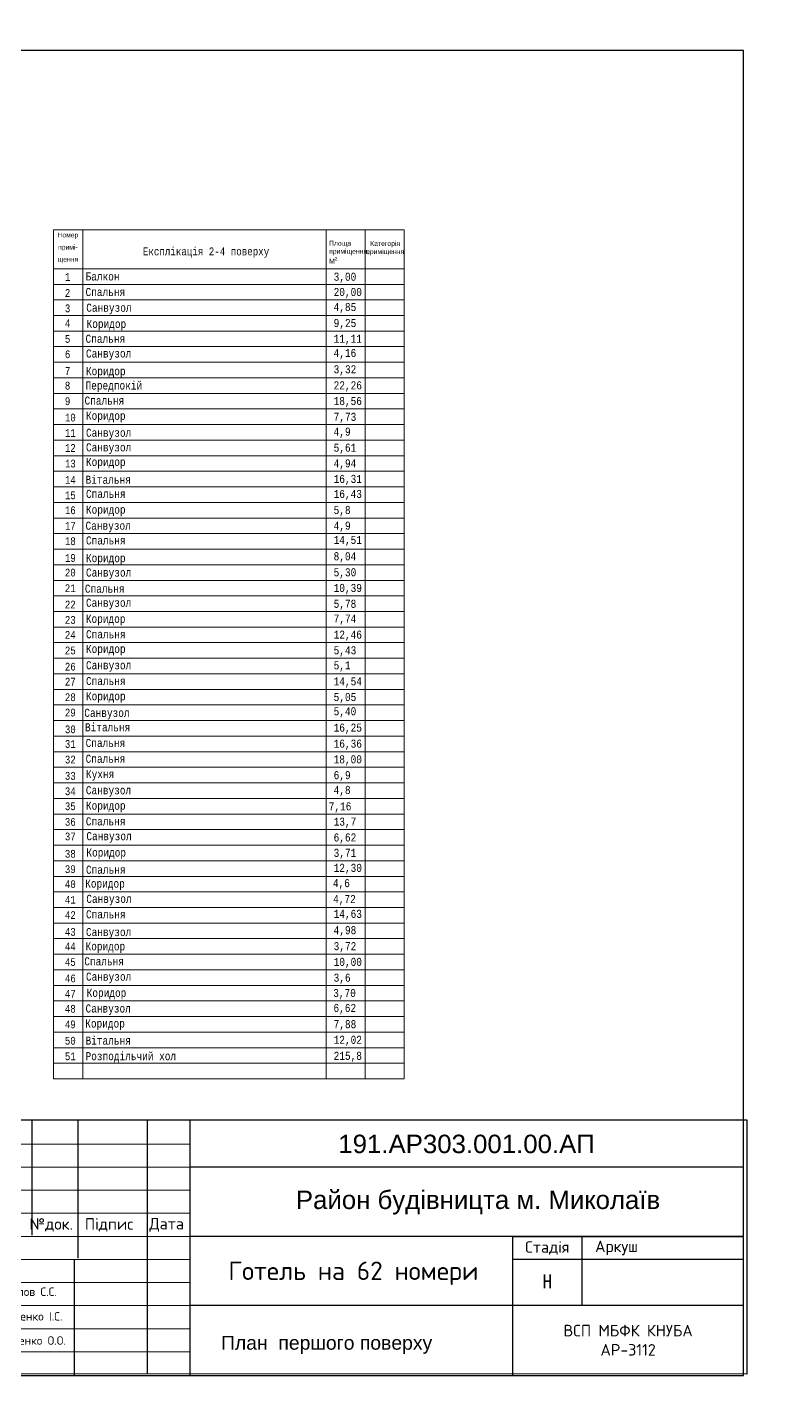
# Model space of a CAD drawing. Header units: millimetres. Extents: x -689206 to 4969298, y -1019800 to 703299.
# Drawn here: x 253346 to 301350, y -402920 to -313889 of the extents above; entities that cross this region are included whole.
import ezdxf

# ---------------------------------------------------------------- set-up
doc = ezdxf.new("R2010")
doc.units = ezdxf.units.MM
doc.layers.add('внешняярамка', color=7, linetype='Continuous', lineweight=5, plot=False)
for name, color, linetype, lineweight in [('РАЗМЕРЫ', 7, 'Continuous', 9), ('Таблиця Експлікації приміщень', 7, 'Continuous', 5), ('Штамп', 7, 'Continuous', 5)]:
    doc.layers.add(name, color=color, linetype=linetype, lineweight=lineweight)
doc.layers.add('четотам', color=7, linetype='Continuous')
doc.styles.get("Standard").update_dxf_attribs({"font": 'arial.ttf'})
doc.styles.add('Аннотативный', font='isocteur.ttf', dxfattribs={"width": 0.7, "height": 250})

msp = doc.modelspace()

# ---------------------------------------------------------------- linework, layer by layer
at = {"layer": 'внешняярамка', "lineweight": 5, "ltscale": 50, "const_width": 3}
msp.add_lwpolyline([(175450, -402918.3), (301348.7, -402918.3), (301348.7, -313890), (175450, -313890), (175450, -402918.3)], dxfattribs=at)
at = {"layer": 'Таблиця Експлікації приміщень'}
for p, q in [((256939.3, -327030), (255042.6, -327030)), ((255042.6, -327030), (255042.6, -329558.9)), ((256939.3, -329558.9), (256939.3, -327030)), ((256939.3, -327030), (272745.2, -327030)), ((272745.2, -327030), (272745.2, -329558.9)), ((272745.2, -327030), (275274.1, -327030)), ((275274.1, -329558.9), (275274.1, -327030)), ((275274.1, -327030), (277803, -327030)), ((277803, -327030), (277803, -329558.9)), ((255042.6, -329558.9), (256939.3, -329558.9)), ((255042.6, -329558.9), (277803, -329558.9)), ((255042.6, -329558.9), (255042.6, -330570.5)), ((272745.2, -329558.9), (256939.3, -329558.9)), ((256939.3, -329558.9), (256939.3, -330570.5)), ((272745.2, -329558.9), (275274.1, -329558.9)), ((272745.2, -329558.9), (272745.2, -330570.5)), ((277803, -329558.9), (275274.1, -329558.9)), ((275274.1, -329558.9), (275274.1, -330570.5)), ((277803, -330570.5), (277803, -329558.9)), ((255042.6, -330570.5), (277803, -330570.5)), ((255042.6, -330570.5), (255042.6, -331582.1)), ((256939.3, -330570.5), (256939.3, -331582.1)), ((272745.2, -330570.5), (272745.2, -331582.1)), ((275274.1, -330570.5), (275274.1, -331582.1)), ((277803, -331582.1), (277803, -330570.5)), ((255042.6, -331582.1), (277803, -331582.1)), ((255042.6, -331582.1), (255042.6, -332593.7)), ((256939.3, -331582.1), (256939.3, -332593.7)), ((272745.2, -331582.1), (272745.2, -332593.7)), ((275274.1, -331582.1), (275274.1, -332593.7)), ((277803, -332593.7), (277803, -331582.1)), ((255042.6, -332593.7), (277803, -332593.7)), ((255042.6, -332593.7), (255042.6, -333605.2)), ((256939.3, -332593.7), (256939.3, -333605.2)), ((272745.2, -332593.7), (272745.2, -333605.2)), ((275274.1, -332593.7), (275274.1, -333605.2)), ((277803, -333605.2), (277803, -332593.7)), ((255042.6, -333605.2), (277803, -333605.2)), ((255042.6, -333605.2), (255042.6, -334616.8)), ((256939.3, -333605.2), (256939.3, -334616.8)), ((272745.2, -333605.2), (272745.2, -334616.8)), ((275274.1, -333605.2), (275274.1, -334616.8)), ((277803, -342709.4), (277803, -333605.2)), ((255042.6, -334616.8), (277803, -334616.8)), ((255042.6, -334616.8), (255042.6, -335628.4)), ((256939.3, -334616.8), (256939.3, -335628.4)), ((272745.2, -334616.8), (272745.2, -335628.4)), ((275274.1, -334616.8), (275274.1, -335628.4)), ((255042.6, -335628.4), (277803, -335628.4)), ((255042.6, -335628.4), (255042.6, -336640)), ((256939.3, -335628.4), (256939.3, -336640)), ((272745.2, -335628.4), (272745.2, -336640)), ((275274.1, -335628.4), (275274.1, -336640)), ((255042.6, -336640), (277803, -336640)), ((255042.6, -336640), (255042.6, -337651.5)), ((256939.3, -336640), (256939.3, -337651.5)), ((272745.2, -336640), (272745.2, -337651.5)), ((275274.1, -336640), (275274.1, -337651.5)), ((255042.6, -337651.5), (277803, -337651.5)), ((255042.6, -337651.5), (255042.6, -338663.1)), ((256939.3, -337651.5), (256939.3, -338663.1)), ((272745.2, -337651.5), (272745.2, -338663.1)), ((275274.1, -337651.5), (275274.1, -338663.1)), ((255042.6, -338663.1), (277803, -338663.1)), ((255042.6, -338663.1), (255042.6, -339674.7)), ((256939.3, -338663.1), (256939.3, -339674.7)), ((272745.2, -338663.1), (272745.2, -339674.7)), ((275274.1, -338663.1), (275274.1, -339674.7)), ((255042.6, -339674.7), (277803, -339674.7)), ((255042.6, -339674.7), (255042.6, -340686.3)), ((256939.3, -339674.7), (256939.3, -340686.3)), ((272745.2, -339674.7), (272745.2, -340686.3)), ((275274.1, -339674.7), (275274.1, -340686.3)), ((255042.6, -340686.3), (277803, -340686.3)), ((255042.6, -340686.3), (255042.6, -341697.8)), ((256939.3, -340686.3), (256939.3, -341697.8)), ((272745.2, -340686.3), (272745.2, -341697.8)), ((275274.1, -340686.3), (275274.1, -341697.8)), ((255042.6, -341697.8), (277803, -341697.8)), ((255042.6, -341697.8), (255042.6, -342709.4)), ((256939.3, -341697.8), (256939.3, -342709.4)), ((272745.2, -341697.8), (272745.2, -342709.4)), ((275274.1, -341697.8), (275274.1, -342709.4)), ((255042.6, -342709.4), (277803, -342709.4)), ((255042.6, -342709.4), (255042.6, -343721)), ((256939.3, -342709.4), (256939.3, -343721)), ((272745.2, -342709.4), (272745.2, -343721)), ((275274.1, -342709.4), (275274.1, -343721)), ((277803, -343721), (277803, -342709.4)), ((255042.6, -343721), (277803, -343721)), ((255042.6, -343721), (255042.6, -344732.6)), ((256939.3, -343721), (256939.3, -344732.6)), ((272745.2, -343721), (272745.2, -344732.6)), ((275274.1, -343721), (275274.1, -344732.6)), ((277803, -344732.6), (277803, -343721)), ((255042.6, -344732.6), (277803, -344732.6)), ((255042.6, -344732.6), (255042.6, -345744.1)), ((256939.3, -344732.6), (256939.3, -345744.1)), ((272745.2, -344732.6), (272745.2, -345744.1)), ((275274.1, -344732.6), (275274.1, -345744.1)), ((277803, -345744.1), (277803, -344732.6)), ((255042.6, -345744.1), (277803, -345744.1)), ((255042.6, -345744.1), (255042.6, -346755.7)), ((256939.3, -345744.1), (256939.3, -346755.7)), ((272745.2, -345744.1), (272745.2, -346755.7)), ((275274.1, -345744.1), (275274.1, -346755.7)), ((277803, -354848.3), (277803, -345744.1)), ((255042.6, -346755.7), (277803, -346755.7)), ((255042.6, -346755.7), (255042.6, -347767.3)), ((256939.3, -346755.7), (256939.3, -347767.3)), ((272745.2, -346755.7), (272745.2, -347767.3)), ((275274.1, -346755.7), (275274.1, -347767.3)), ((255042.6, -347767.3), (277803, -347767.3)), ((255042.6, -347767.3), (255042.6, -348778.9)), ((256939.3, -347767.3), (256939.3, -348778.9)), ((272745.2, -347767.3), (272745.2, -348778.9)), ((275274.1, -347767.3), (275274.1, -348778.9)), ((255042.6, -348778.9), (277803, -348778.9)), ((255042.6, -348778.9), (255042.6, -349790.4)), ((256939.3, -348778.9), (256939.3, -349790.4)), ((272745.2, -348778.9), (272745.2, -349790.4)), ((275274.1, -348778.9), (275274.1, -349790.4)), ((255042.6, -349790.4), (277803, -349790.4)), ((255042.6, -349790.4), (255042.6, -350802)), ((256939.3, -349790.4), (256939.3, -350802)), ((272745.2, -349790.4), (272745.2, -350802)), ((275274.1, -349790.4), (275274.1, -350802)), ((255042.6, -350802), (277803, -350802)), ((255042.6, -350802), (255042.6, -351813.6)), ((256939.3, -350802), (256939.3, -351813.6)), ((272745.2, -350802), (272745.2, -351813.6)), ((275274.1, -350802), (275274.1, -351813.6)), ((255042.6, -351813.6), (277803, -351813.6)), ((255042.6, -351813.6), (255042.6, -352825.2)), ((256939.3, -351813.6), (256939.3, -352825.2)), ((272745.2, -351813.6), (272745.2, -352825.2)), ((275274.1, -351813.6), (275274.1, -352825.2)), ((255042.6, -352825.2), (277803, -352825.2)), ((255042.6, -352825.2), (255042.6, -353836.7)), ((256939.3, -352825.2), (256939.3, -353836.7)), ((272745.2, -352825.2), (272745.2, -353836.7)), ((275274.1, -352825.2), (275274.1, -353836.7)), ((255042.6, -353836.7), (277803, -353836.7)), ((255042.6, -353836.7), (255042.6, -354848.3)), ((256939.3, -353836.7), (256939.3, -354848.3)), ((272745.2, -353836.7), (272745.2, -354848.3)), ((275274.1, -353836.7), (275274.1, -354848.3)), ((255042.6, -354848.3), (277803, -354848.3)), ((255042.6, -354848.3), (277803, -354848.3)), ((255042.6, -354848.3), (255042.6, -355859.9)), ((256939.3, -354848.3), (256939.3, -355859.9)), ((272745.2, -354848.3), (272745.2, -355859.9)), ((275274.1, -354848.3), (275274.1, -355859.9)), ((277803, -355859.9), (277803, -354848.3)), ((255042.6, -355859.9), (277803, -355859.9)), ((255042.6, -355859.9), (255042.6, -356871.5)), ((256939.3, -355859.9), (256939.3, -356871.5)), ((272745.2, -355859.9), (272745.2, -356871.5)), ((275274.1, -355859.9), (275274.1, -356871.5)), ((277803, -356871.5), (277803, -355859.9)), ((255042.6, -356871.5), (277803, -356871.5)), ((255042.6, -356871.5), (255042.6, -357883)), ((256939.3, -356871.5), (256939.3, -357883)), ((272745.2, -356871.5), (272745.2, -357883)), ((275274.1, -356871.5), (275274.1, -357883)), ((277803, -365975.6), (277803, -356871.5)), ((255042.6, -357883), (277803, -357883)), ((255042.6, -357883), (255042.6, -358894.6)), ((256939.3, -357883), (256939.3, -358894.6)), ((272745.2, -357883), (272745.2, -358894.6)), ((275274.1, -357883), (275274.1, -358894.6)), ((255042.6, -358894.6), (277803, -358894.6)), ((255042.6, -358894.6), (255042.6, -359906.2)), ((256939.3, -358894.6), (256939.3, -359906.2)), ((272745.2, -358894.6), (272745.2, -359906.2)), ((275274.1, -358894.6), (275274.1, -359906.2)), ((255042.6, -359906.2), (277803, -359906.2)), ((255042.6, -359906.2), (255042.6, -360917.8)), ((256939.3, -359906.2), (256939.3, -360917.8)), ((272745.2, -359906.2), (272745.2, -360917.8)), ((275274.1, -359906.2), (275274.1, -360917.8)), ((255042.6, -360917.8), (277803, -360917.8)), ((255042.6, -360917.8), (255042.6, -361929.3)), ((256939.3, -360917.8), (256939.3, -361929.3)), ((272745.2, -360917.8), (272745.2, -361929.3)), ((275274.1, -360917.8), (275274.1, -361929.3)), ((255042.6, -361929.3), (277803, -361929.3)), ((255042.6, -361929.3), (255042.6, -362940.9)), ((256939.3, -361929.3), (256939.3, -362940.9)), ((272745.2, -361929.3), (272745.2, -362940.9)), ((275274.1, -361929.3), (275274.1, -362940.9)), ((255042.6, -362940.9), (277803, -362940.9)), ((255042.6, -362940.9), (255042.6, -363952.5)), ((256939.3, -362940.9), (256939.3, -363952.5)), ((272745.2, -362940.9), (272745.2, -363952.5)), ((275274.1, -362940.9), (275274.1, -363952.5)), ((255042.6, -363952.5), (277803, -363952.5)), ((255042.6, -363952.5), (255042.6, -364964.1)), ((256939.3, -363952.5), (256939.3, -364964.1)), ((272745.2, -363952.5), (272745.2, -364964.1)), ((275274.1, -363952.5), (275274.1, -364964.1)), ((255042.6, -364964.1), (277803, -364964.1)), ((255042.6, -364964.1), (255042.6, -365975.6)), ((256939.3, -364964.1), (256939.3, -365975.6)), ((272745.2, -364964.1), (272745.2, -365975.6)), ((275274.1, -364964.1), (275274.1, -365975.6)), ((255042.6, -365975.6), (277803, -365975.6)), ((255042.6, -365975.6), (255042.6, -366987.2)), ((256939.3, -365975.6), (256939.3, -366987.2)), ((272745.2, -365975.6), (272745.2, -366987.2)), ((275274.1, -365975.6), (275274.1, -366987.2)), ((277803, -366987.2), (277803, -365975.6)), ((255042.6, -366987.2), (277803, -366987.2)), ((255042.6, -366987.2), (255042.6, -367998.8)), ((256939.3, -366987.2), (256939.3, -367998.8)), ((272745.2, -366987.2), (272745.2, -367998.8)), ((275274.1, -366987.2), (275274.1, -367998.8)), ((277803, -367998.8), (277803, -366987.2)), ((255042.6, -367998.8), (277803, -367998.8)), ((255042.6, -367998.8), (255042.6, -369010.4)), ((256939.3, -367998.8), (256939.3, -369010.4)), ((272745.2, -367998.8), (272745.2, -369010.4)), ((275274.1, -367998.8), (275274.1, -369010.4)), ((277803, -369010.4), (277803, -367998.8)), ((255042.6, -369010.4), (277803, -369010.4)), ((255042.6, -369010.4), (255042.6, -370021.9)), ((256939.3, -369010.4), (256939.3, -370021.9)), ((272745.2, -369010.4), (272745.2, -370021.9)), ((275274.1, -369010.4), (275274.1, -370021.9)), ((277803, -370021.9), (277803, -369010.4)), ((255042.6, -370021.9), (277803, -370021.9)), ((255042.6, -370021.9), (255042.6, -371033.5)), ((256939.3, -370021.9), (256939.3, -371033.5)), ((272745.2, -370021.9), (272745.2, -371033.5)), ((275274.1, -370021.9), (275274.1, -371033.5)), ((277803, -379126.1), (277803, -370021.9)), ((255042.6, -371033.5), (277803, -371033.5)), ((255042.6, -371033.5), (255042.6, -372045.1)), ((256939.3, -371033.5), (256939.3, -372045.1)), ((272745.2, -371033.5), (272745.2, -372045.1)), ((275274.1, -371033.5), (275274.1, -372045.1)), ((255042.6, -372045.1), (277803, -372045.1)), ((255042.6, -372045.1), (255042.6, -373056.7)), ((256939.3, -372045.1), (256939.3, -373056.7)), ((272745.2, -372045.1), (272745.2, -373056.7)), ((275274.1, -372045.1), (275274.1, -373056.7)), ((255042.6, -373056.7), (277803, -373056.7)), ((255042.6, -373056.7), (255042.6, -374068.2)), ((256939.3, -373056.7), (256939.3, -374068.2)), ((272745.2, -373056.7), (272745.2, -374068.2)), ((275274.1, -373056.7), (275274.1, -374068.2)), ((255042.6, -374068.2), (277803, -374068.2)), ((255042.6, -374068.2), (255042.6, -375079.8)), ((256939.3, -374068.2), (256939.3, -375079.8)), ((272745.2, -374068.2), (272745.2, -375079.8)), ((275274.1, -374068.2), (275274.1, -375079.8)), ((255042.6, -375079.8), (277803, -375079.8)), ((255042.6, -375079.8), (255042.6, -376091.4)), ((256939.3, -375079.8), (256939.3, -376091.4)), ((272745.2, -375079.8), (272745.2, -376091.4)), ((275274.1, -375079.8), (275274.1, -376091.4)), ((255042.6, -376091.4), (277803, -376091.4)), ((255042.6, -376091.4), (255042.6, -377103)), ((256939.3, -376091.4), (256939.3, -377103)), ((272745.2, -376091.4), (272745.2, -377103)), ((275274.1, -376091.4), (275274.1, -377103)), ((255042.6, -377103), (277803, -377103)), ((255042.6, -377103), (255042.6, -378114.5)), ((256939.3, -377103), (256939.3, -378114.5)), ((272745.2, -377103), (272745.2, -378114.5)), ((275274.1, -377103), (275274.1, -378114.5)), ((255042.6, -378114.5), (277803, -378114.5)), ((255042.6, -378114.5), (255042.6, -379126.1)), ((256939.3, -378114.5), (256939.3, -379126.1)), ((272745.2, -378114.5), (272745.2, -379126.1)), ((275274.1, -378114.5), (275274.1, -379126.1)), ((255042.6, -379126.1), (277803, -379126.1)), ((255042.6, -379126.1), (255042.6, -380137.7)), ((256939.3, -379126.1), (256939.3, -380137.7)), ((272745.2, -379126.1), (272745.2, -381149.3)), ((275274.1, -379126.1), (275274.1, -381149.3)), ((277803, -381149.3), (277803, -379126.1)), ((255042.6, -380137.7), (277803, -380137.7)), ((255042.6, -380137.7), (255042.6, -381149.3)), ((256939.3, -380137.7), (256939.3, -381149.3)), ((272745.2, -380137.7), (272745.2, -382160.8)), ((275274.1, -380137.7), (275274.1, -382160.8)), ((277803, -382160.8), (277803, -380137.7)), ((255042.6, -381149.3), (277803, -381149.3)), ((255042.6, -381149.3), (255042.6, -382160.8)), ((256939.3, -381149.3), (256939.3, -382160.8)), ((255042.6, -382160.8), (277803, -382160.8))]:
    msp.add_line(p, q, dxfattribs=at)
at = {"layer": 'Штамп'}
for p, q in [((263885.2, -387892.2), (244404.4, -387892.2)), ((263885.2, -390889.3), (244404.4, -390889.3))]:
    msp.add_line(p, q, dxfattribs=at)
at = {"layer": 'Штамп', "lineweight": 30}
for points in [[(181445.2, -401419.5), (299849.9, -401419.5), (299849.9, -315388.8), (181445.2, -315388.8)], [(300077.2, -401343.8), (244631.7, -401303.2), (244631.7, -384819.4), (300077.3, -384819.4)]]:
    msp.add_lwpolyline(points, close=True, dxfattribs=at)
for points in [[(253622.9, -384819.4), (253622.9, -392312.1)], [(256620, -384819.4), (256620, -393810.6)], [(261115.5, -384819.4), (261115.5, -401315.3)], [(263885.2, -384895.2), (263885.2, -401393.2)], [(299849.9, -387892.2), (263885.2, -387892.2)], [(299849.9, -392387.8), (263885.2, -392387.8)], [(284864.6, -401379), (284864.6, -392387.8)], [(284864.6, -392387.8), (299849.9, -392387.8)], [(289360.2, -392387.8), (289360.2, -396883.4)], [(256392.6, -393886.4), (256387.1, -401387.8)], [(299849.9, -393886.4), (284864.6, -393886.4)], [(299849.9, -396883.4), (263885.2, -396883.4)]]:
    msp.add_lwpolyline(points, dxfattribs=at)
at = {"layer": 'Штамп'}
for points in [[(244404.4, -386393.7), (263885.2, -386393.7)], [(244404.4, -389390.8), (263885.2, -389390.8)], [(244404.4, -392387.8), (263885.2, -392387.8)], [(244404.4, -393886.4), (263885.2, -393886.4)], [(244404.4, -395384.9), (263885.2, -395384.9)], [(244404.4, -396883.4), (263885.2, -396883.4)], [(244404.4, -398381.9), (263885.2, -398381.9)], [(263885.2, -399880.5), (244404.4, -399880.5)]]:
    msp.add_lwpolyline(points, dxfattribs=at)

# ---------------------------------------------------------------- texts
at = {"layer": 'РАЗМЕРЫ', "color": 18, "lineweight": 25, "true_color": 0x000000, "attachment_point": 1, "style": 'Аннотативный'}
for s, insert, char_height, width in [('Експлікація 2-4 поверху', (260844.8, -328177.9), 508.441, 10583.871), ('1', (255777.2, -329840.6), 504.6, 8534.581), ('Балкон', (257121.1, -329795.7), 524.1, 8865.194), ('3,00', (273233, -329813.3), 524.1, 8865.194), ('2', (255777.2, -330877.5), 504.6, 8534.581), ('Спальня', (257121.1, -330807.3), 524.1, 8865.194), ('20,00', (273233, -330805.4), 524.1, 8865.194), ('3', (255777.2, -331876.4), 504.6, 8534.581), ('Санвузол', (257168.6, -331825.6), 524.1, 8865.194), ('4,85', (273233, -331780.4), 524.1, 8865.194), ('4', (255777.2, -332850.1), 504.6, 8534.581), ('Коридор', (257188.5, -332876.4), 524.1, 8865.194), ('9,25', (273233, -332821.2), 524.1, 8865.194), ('5', (255777.2, -333861.7), 504.6, 8534.581), ('Спальня', (257121.1, -333842), 524.1, 8865.194), ('11,11', (273233, -333839.1), 524.1, 8865.194), ('4,16', (273233, -334764.6), 524.1, 8865.194), ('6', (255777.2, -334858.3), 504.6, 8534.581), ('Санвузол', (257148.8, -334797.8), 524.1, 8865.194), ('7', (255777.2, -335948), 504.6, 8534.581), ('Коридор', (257148.8, -335948.4), 524.1, 8865.194), ('3,32', (273233, -335826.7), 524.1, 8865.194), ('8', (255777.2, -336896.4), 504.6, 8534.581), ('Передпокій', (257121.1, -336876.7), 524.1, 8865.194), ('22,26', (273233, -336867.5), 524.1, 8865.194), ('9', (255777.2, -337908), 504.6, 8534.581), ('Спальня', (257056.7, -337857.5), 524.1, 8865.194), ('18,56', (273233, -337885.4), 524.1, 8865.194), ('10', (255777.2, -338970.1), 504.55, 8534.581), ('Коридор', (257148.8, -338844.1), 524.1, 8865.194), ('7,73', (273233, -338912.1), 524.1, 8865.194), ('11', (255777.2, -339969), 504.55, 8534.581), ('Санвузол', (257148.8, -339944.2), 524.1, 8865.194), ('4,9', (273233, -339873.1), 524.1, 8865.194), ('12', (255777.2, -340942.7), 504.55, 8534.581), ('Санвузол', (257148.8, -340892.5), 524.1, 8865.194), ('5,61', (273233, -340913.8), 524.1, 8865.194), ('Коридор', (257148.8, -341840.9), 524.1, 8865.194), ('13', (255777.2, -341954.3), 504.55, 8534.581), ('4,94', (273233, -341931.7), 524.1, 8865.194), ('14', (255777.2, -343016.4), 504.55, 8534.581), ('Вітальня', (257121.1, -342996.8), 524.1, 8865.194), ('16,31', (273233, -342944.3), 524.1, 8865.194), ('15', (255777.2, -344015.3), 504.55, 8534.581), ('Спальня', (257148.8, -343914.6), 524.1, 8865.194), ('16,43', (273233, -343919.4), 524.1, 8865.194), ('16', (255777.2, -344989), 504.55, 8534.581), ('Коридор', (257148.8, -344938.8), 524.1, 8865.194), ('5,8', (273233, -344960.1), 524.1, 8865.194), ('17', (255777.2, -346000.6), 504.55, 8534.581), ('Санвузол', (257121.1, -345980.9), 524.1, 8865.194), ('4,9', (273233, -345978), 524.1, 8865.194), ('18', (255777.2, -346997.2), 504.55, 8534.581), ('Спальня', (257148.8, -346936.7), 524.1, 8865.194), ('14,51', (273233, -346903.5), 524.1, 8865.194), ('19', (255777.2, -348086.9), 504.55, 8534.581), ('Коридор', (257148.8, -348087.3), 524.1, 8865.194), ('8,04', (273233, -347965.7), 524.1, 8865.194), ('5,30', (273233, -349006.4), 524.1, 8865.194), ('20', (255777.2, -349035.3), 504.55, 8534.581), ('Санвузол', (257148.8, -349023.1), 524.1, 8865.194), ('21', (255777.2, -350046.9), 504.55, 8534.581), ('Спальня', (257078.6, -350071.2), 524.1, 8865.194), ('10,39', (273233, -350024.3), 524.1, 8865.194), ('22', (255777.2, -351109), 504.55, 8534.581), ('Санвузол', (257148.8, -350983), 524.1, 8865.194), ('5,78', (273233, -351051), 524.1, 8865.194), ('23', (255777.2, -352107.9), 504.55, 8534.581), ('Коридор', (257141, -352029.3), 524.1, 8865.194), ('7,74', (273233, -352012), 524.1, 8865.194), ('24', (255777.2, -353081.6), 504.55, 8534.581), ('Спальня', (257148.8, -353031.4), 524.1, 8865.194), ('12,46', (273233, -353052.7), 524.1, 8865.194), ('25', (255777.2, -354093.2), 504.55, 8534.581), ('Коридор', (257148.8, -353979.8), 524.1, 8865.194), ('5,43', (273233, -354070.6), 524.1, 8865.194), ('26', (255777.2, -355142.7), 504.55, 8534.581), ('Санвузол', (257148.8, -355041.9), 524.1, 8865.194), ('5,1', (273233, -355046.7), 524.1, 8865.194), ('27', (255777.2, -356116.3), 504.55, 8534.581), ('Спальня', (257148.8, -356066.1), 524.1, 8865.194), ('14,54', (273233, -356087.4), 524.1, 8865.194), ('28', (255777.2, -357127.9), 504.55, 8534.581), ('Коридор', (257148.8, -357052.4), 524.1, 8865.194), ('5,05', (273233, -357105.3), 524.1, 8865.194), ('29', (255777.2, -358124.5), 504.55, 8534.581), ('Санвузол', (257040.9, -358133.2), 524.1, 8865.194), ('5,40', (273233, -358030.8), 524.1, 8865.194), ('30', (255777.2, -359214.3), 504.55, 8534.581), ('Вітальня', (257083.1, -359070.4), 524.1, 13165.998), ('16,25', (273233, -359093), 524.1, 8865.194), ('31', (255777.2, -360162.6), 504.55, 8534.581), ('Спальня', (257126.9, -360089.8), 524.1, 8865.194), ('16,36', (273233, -360133.7), 524.1, 8865.194), ('32', (255777.2, -361174.2), 504.55, 8534.581), ('Спальня', (257126.9, -361114), 524.1, 8865.194), ('18,00', (273233, -361151.6), 524.1, 8865.194), ('33', (255777.2, -362236.3), 504.55, 8534.581), ('Кухня', (257148.8, -362110.3), 524.1, 8865.194), ('6,9', (273233, -362178.3), 524.1, 8865.194), ('34', (255777.2, -363235.3), 504.55, 8534.581), ('Санвузол', (257141, -363156.6), 524.1, 8865.194), ('4,8', (273233, -363139.3), 524.1, 8865.194), ('35', (255777.2, -364208.9), 504.55, 8534.581), ('Коридор', (257148.8, -364158.7), 524.1, 8865.194), ('7,16', (272916.4, -364204.4), 524.1, 8865.194), ('36', (255777.2, -365220.5), 504.55, 8534.581), ('Спальня', (257141, -365179.8), 524.1, 8865.194), ('13,7', (273233, -365197.9), 524.1, 8865.194), ('37', (255777.2, -366168.8), 504.55, 8534.581), ('Санвузол', (257175.1, -366139.7), 524.1, 8865.194), ('6,62', (273233, -366223.2), 524.1, 8865.194), ('38', (255777.2, -367294.2), 504.55, 8534.581), ('Коридор', (257175.1, -367201.8), 524.1, 8865.194), ('3,71', (273233, -367222.1), 524.1, 8865.194), ('39', (255777.2, -368293.1), 504.55, 8534.581), ('Спальня', (257148.8, -368318.8), 524.1, 11488.272), ('12,30', (273233, -368197.2), 524.1, 8865.194), ('40', (255777.2, -369266.8), 504.55, 8534.581), ('Коридор', (257097.8, -369218), 524.1, 13825.129), ('4,6', (273184.7, -369188.6), 524.1, 8865.194), ('41', (255777.2, -370278.4), 504.55, 8534.581), ('Санвузол', (257171.9, -370207.5), 524.1, 8865.194), ('4,72', (273199.6, -370221.3), 524.1, 8865.194), ('Спальня', (257148.8, -371214.5), 524.1, 11331.517), ('14,63', (273233, -371181.3), 524.1, 8865.194), ('42', (255777.2, -371275), 504.55, 8534.581), ('43', (255777.2, -372364.7), 504.55, 8534.581), ('Санвузол', (257148.8, -372365.2), 524.1, 8865.194), ('4,98', (273233, -372243.5), 524.1, 8865.194), ('44', (255777.2, -373313.1), 504.55, 8534.581), ('Коридор', (257121.1, -373293.4), 524.1, 8865.194), ('3,72', (273233, -373284.2), 524.1, 8865.194), ('45', (255777.2, -374324.7), 504.55, 8534.581), ('Спальня', (257040.9, -374267.5), 524.1, 8865.194), ('10,00', (273233, -374302.1), 524.1, 8865.194), ('46', (255777.2, -375386.8), 504.55, 8534.581), ('Санвузол', (257148.8, -375260.8), 524.1, 8865.194), ('3,6', (273233, -375328.8), 524.1, 8865.194), ('47', (255777.2, -376385.7), 504.55, 8534.581), ('Коридор', (257196.2, -376313.8), 524.1, 8865.194), ('3,70', (273204.6, -376325.5), 524.1, 8865.194), ('48', (255777.2, -377359.4), 504.55, 8534.581), ('Санвузол', (257120.3, -377327.9), 524.1, 8865.194), ('6,62', (273223.5, -377294.7), 524.1, 8865.194), ('49', (255777.2, -378371), 504.55, 8534.581), ('Коридор', (257102.2, -378304.1), 524.1, 16586.764), ('7,88', (273233, -378348.4), 524.1, 8865.194), ('50', (255777.2, -379433.1), 504.55, 8534.581), ('Вітальня', (257121.1, -379413.5), 524.1, 8865.194), ('12,02', (273233, -379361), 524.1, 8865.194), ('51', (255777.2, -380444.7), 504.55, 8534.581), ('Розподільчий хол', (257121.1, -380425), 524.096, 8865.194), ('215,8', (273233, -380401), 524.1, 8865.194)]:
    msp.add_mtext(s, dxfattribs=dict(at, insert=insert, char_height=char_height, width=width))
at = {"layer": 'четотам', "char_height": 316.117, "attachment_point": 1}
for s, width, heights, insert in [('\\pxsm1.5,qc;Номер примі-\\Pщення', 1896.703, [2473.7], (255027.4, -327207.4)), ('\\A1;Площа приміщення, М{\\H0.7x;\\S2^ ;}', 2133.244, [2528.9], (272938.6, -327743.3)), ('\\pxqc;Категорія приміщення', 3020.244, [2429.5], (275071.1, -327759.1))]:
    msp.add_mtext_dynamic_manual_height_columns(s, width=width, gutter_width=1580.6, heights=heights, dxfattribs=dict(at, insert=insert))
at = {"layer": 'Штамп'}
for s, width, heights, insert, char_height, attachment_point in [('191.АР303.001.00.АП', 35964.662, [0], (281867.6, -386393.7), 1198.822, 5), ('Район будівницта м. Миколаїв', 36847.409, [0], (282610.4, -390192.6), 1198.822, 5), ('\\pxqc;{\\fISOCPEUR|b0|i0|c204|p34;№док.}', 2997.055, [0], (254894.1, -391638.6), 749.264, 5), ('\\pxqc;{\\fISOCPEUR|b0|i0|c204|p34;Підпис}', 4495.583, [0], (258640.4, -391638.6), 749.264, 5), ('\\pxqc;{\\fISOCPEUR|b0|i0|c204|p34;Дата}', 2997.055, [0], (262386.7, -391638.6), 749.264, 5), ('\\pxqc;{\\fISOCPEUR|b0|i0|c204|p34;Стадія}', 4495.583, [0], (287112.4, -393137.1), 749.264, 5), ('\\pxqc;{\\fISOCPEUR|b0|i0|c204|p34;Аркуш}', 4495.583, [0], (291608, -393137.1), 749.264, 5), ('\\pxqc;{\\fISOCPEUR|b0|i0|c204|p34;Готель на 62 номери}', 20814.086, [0], (274517.3, -394784.9), 1198.822, 5), ('\\pxql;{\\fISOCPEUR|b0|i0|c204|p34;Сурмілов С.С.}', 5994.11, [0], (253963.1, -396056.8), 549.404, 5), ('\\pxql;{\\fISOCPEUR|b0|i0|c204|p34;Літвененко І.С.}', 5994.11, [0], (253653.5, -397581.1), 549.404, 5), ('\\pxqc;План  першого поверху', 17450.903, [3556.5], (272776.9, -399432.2), 899.276, 5), ('\\pxqc;{\\fISOCPEUR|b0|i0|c204|p34;ВСП МБФК КНУБА^JАР-3112}', 14985.276, [0], (299849.9, -399131.2), 749.264, 6), ('\\pxql;{\\fISOCPEUR|b0|i0|c204|p34;Охріменко О.О.}', 5994.11, [0], (254014.7, -399224.2), 549.404, 5)]:
    msp.add_mtext_dynamic_manual_height_columns(s, width=width, gutter_width=3746.3, heights=heights, dxfattribs=dict(at, insert=insert, char_height=char_height, attachment_point=attachment_point))
at = {"layer": 'Штамп', "insert": (289360.2, -395314), "char_height": 915.67, "width": 4495.583, "attachment_point": 6, "style": 'Аннотативный'}
msp.add_mtext('\\pxqc;Н', dxfattribs=at)

doc.saveas('drawing.dxf')
